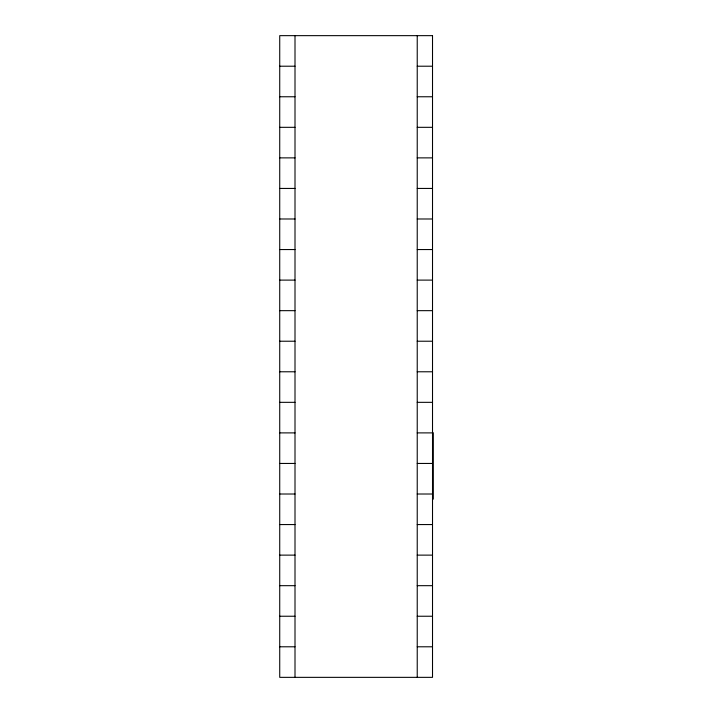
<?xml version="1.0" encoding="UTF-8"?>
<svg xmlns="http://www.w3.org/2000/svg" width="713" height="713" viewBox="0 0 713 713"><rect width="100%" height="100%" fill="white"/><g stroke="black" fill="none" stroke-linecap="round" stroke-linejoin="round"><path stroke-width="1.07" d="M279.728 66.211L295.004 66.211M417.23 66.211L432.515 66.211M279.728 96.763L295.004 96.763M417.23 96.763L432.515 96.763M279.728 127.324L295.004 127.324M417.23 127.324L432.515 127.324M279.728 157.876L295.004 157.876M417.23 157.876L432.515 157.876M279.728 188.437L295.004 188.437M417.23 188.437L432.515 188.437M279.728 218.989L295.004 218.989M417.23 218.989L432.515 218.989M279.728 249.55L295.004 249.55M417.23 249.55L432.515 249.55M279.728 280.111L295.004 280.111M417.23 280.111L432.515 280.111M279.728 310.663L295.004 310.663M417.23 310.663L432.515 310.663M279.728 341.224L295.004 341.224M417.23 341.224L432.515 341.224M279.728 371.776L295.004 371.776M417.23 371.776L432.515 371.776M279.728 402.337L295.004 402.337M417.23 402.337L432.515 402.337M279.728 432.889L295.004 432.889M417.23 432.889L432.515 432.889M279.728 463.45L295.004 463.45M417.23 463.45L432.515 463.45M279.728 494.011L295.004 494.011M417.23 494.011L432.515 494.011M279.728 524.563L295.004 524.563M417.23 524.563L432.515 524.563M279.728 555.124L295.004 555.124M417.23 555.124L432.515 555.124M279.728 585.676L295.004 585.676M417.23 585.676L432.515 585.676M279.728 616.237L295.004 616.237M417.23 616.237L432.515 616.237M279.728 646.789L295.004 646.789M417.23 646.789L432.515 646.789M433.272 432.693L433.272 499.153M417.23 35.65L417.23 677.35M295.004 35.65L295.004 677.35M432.515 35.65L279.728 35.65L279.728 677.35L432.515 677.35L432.515 35.65"/></g></svg>
